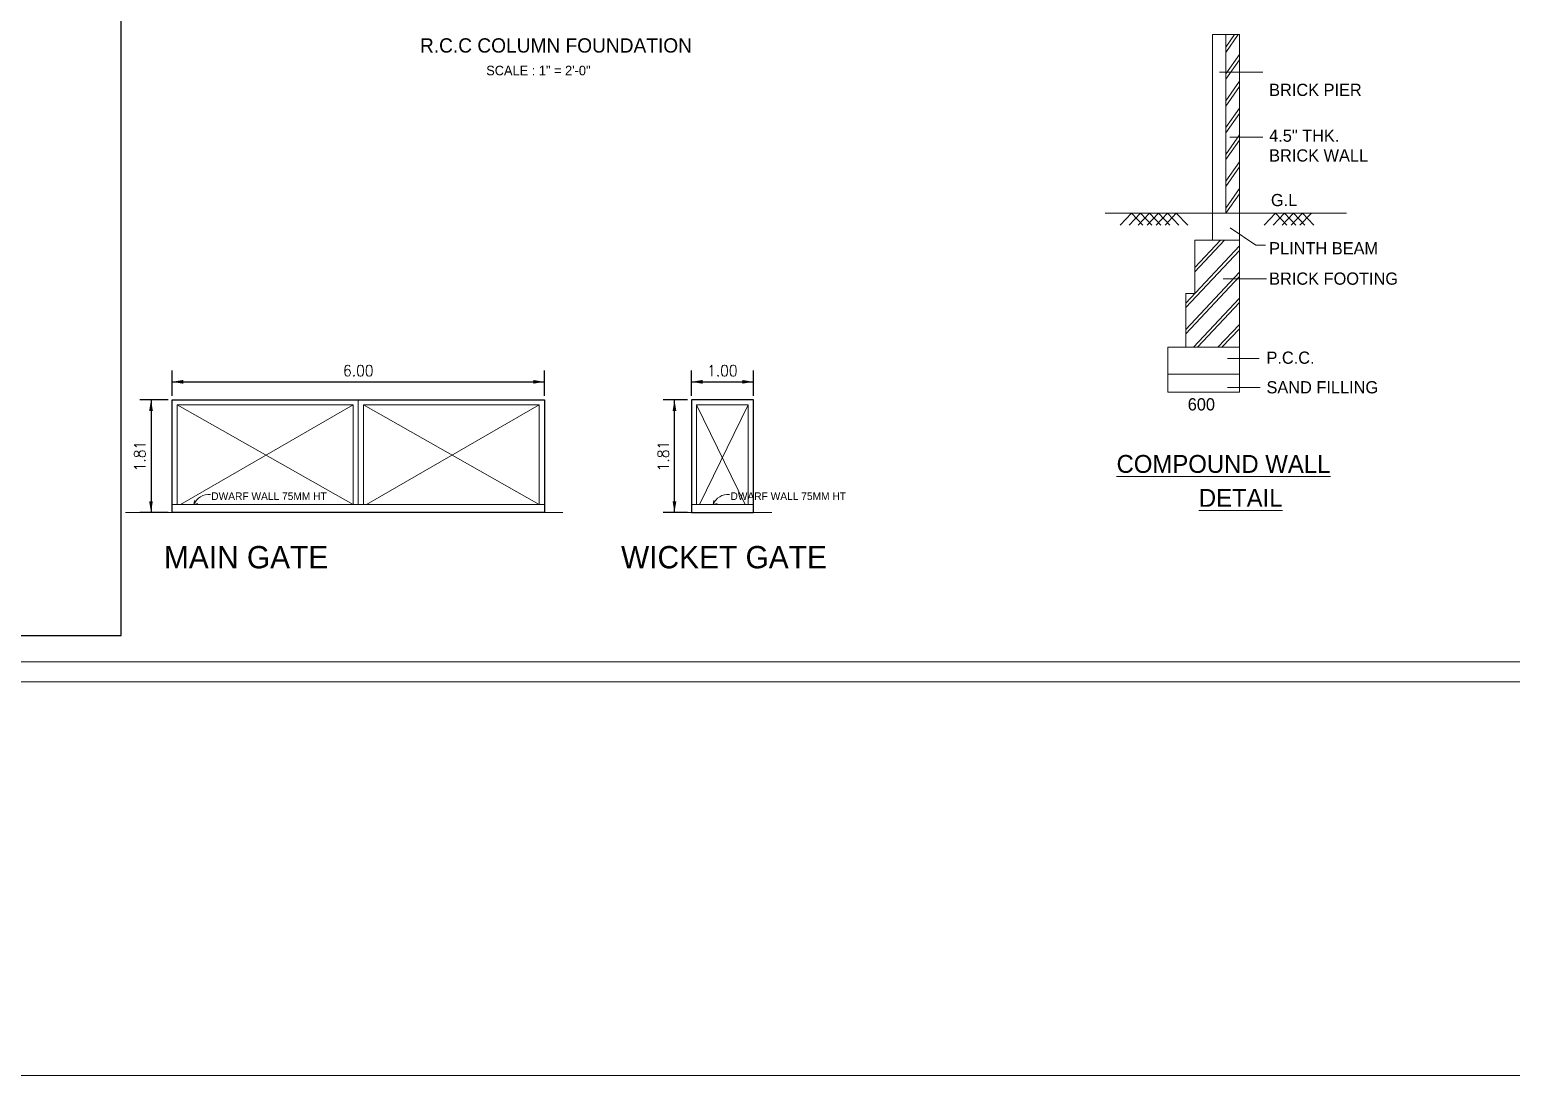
# Model space of a CAD drawing. Header units: metres. Extents: x -892 to 936, y 804 to 869.
# Drawn here: x 894.15 to 918.03, y 804.44 to 821.3 of the extents above; entities that cross this region are included whole.
import ezdxf

# ---------------------------------------------------------------- set-up
doc = ezdxf.new("R2010")
doc.units = ezdxf.units.M
doc.header["$MEASUREMENT"] = 0
doc.layers.get('0').update_dxf_attribs({"lineweight": 0})
for name, color, linetype in [('BLK_1_FLOOR', 63, 'Continuous'), ('MAIN_GATE', 57, 'Continuous'), ('WICKET_GATE', 57, 'Continuous')]:
    doc.layers.add(name, color=color, linetype=linetype)
for name, color, linetype, lineweight in [('DIM', 3, 'Continuous', 0), ('TEXT', 7, 'Continuous', 0), ('TITLE', 222, 'Continuous', 0), ('wall', 7, 'Continuous', 0)]:
    doc.layers.add(name, color=color, linetype=linetype, lineweight=lineweight)
doc.styles.add('dm', font='dm')
doc.styles.get("Standard").update_dxf_attribs({"font": 'standard'})
doc.styles.add('t', font='t')
doc.styles.add('t1', font='t1')
doc.dimstyles.get("Standard").update_dxf_attribs({"dimtxt": 0.18, "dimasz": 0.18, "dimexe": 0.18, "dimexo": 0.0625, "dimgap": 0.09, "dimtad": 0, "dimtoh": 1, "dimzin": 0, "dimdsep": 46, "dimtxsty": 'dm', "dimcen": 0.09, "dimadec": 0, "dimazin": 0, "dimtfac": 1, "dimtdec": 4, "dimtofl": 0, "dimtmove": 0, "dimatfit": 3, "dimfxl": 0, "dimtolj": 1, "dimtzin": 0, "dimarcsym": 0})

# ---------------------------------------------------------------- blocks, each defined once
blk = doc.blocks.new('*D0')
at = {"layer": 'MAIN_GATE', "color": 0, "linetype": 'ByBlock', "lineweight": -2}
for p, q in [((896.384, 815.33), (895.927, 815.33)), ((896.107, 815.33), (896.107, 813.515)), ((896.384, 813.515), (895.927, 813.515))]:
    blk.add_line(p, q, dxfattribs=at)
for points in [[(896.107, 815.33), (896.137, 815.15), (896.077, 815.15)], [(896.107, 813.515), (896.077, 813.695), (896.137, 813.695)]]:
    blk.add_solid(points, dxfattribs=at)
at = {"layer": 'MAIN_GATE', "color": 0, "linetype": 'Continuous', "lineweight": -2, "insert": (895.927, 814.422), "char_height": 0.18, "width": 0.34, "attachment_point": 5, "rotation": 90}
blk.add_mtext('1.81', dxfattribs=at)
blk = doc.blocks.new('*D218')
at = {"layer": 'MAIN_GATE', "color": 0, "linetype": 'ByBlock', "lineweight": -2}
for p, q in [((896.447, 815.392), (896.447, 815.799)), ((902.447, 815.392), (902.447, 815.799)), ((896.447, 815.619), (902.447, 815.619))]:
    blk.add_line(p, q, dxfattribs=at)
for points in [[(896.447, 815.619), (896.627, 815.649), (896.627, 815.589)], [(902.447, 815.619), (902.267, 815.589), (902.267, 815.649)]]:
    blk.add_solid(points, dxfattribs=at)
at = {"layer": 'MAIN_GATE', "color": 0, "linetype": 'Continuous', "lineweight": -2, "insert": (899.447, 815.799), "char_height": 0.18, "width": 0.42, "attachment_point": 5}
blk.add_mtext('6.00', dxfattribs=at)
blk = doc.blocks.new('*D102')
at = {"layer": 'WICKET_GATE', "color": 0, "linetype": 'ByBlock', "lineweight": -2}
for p, q in [((904.752, 815.33), (904.362, 815.33)), ((904.542, 813.515), (904.542, 815.33)), ((904.752, 813.515), (904.362, 813.515))]:
    blk.add_line(p, q, dxfattribs=at)
for points in [[(904.542, 815.33), (904.572, 815.15), (904.512, 815.15)], [(904.542, 813.515), (904.512, 813.695), (904.572, 813.695)]]:
    blk.add_solid(points, dxfattribs=at)
at = {"layer": 'WICKET_GATE', "color": 0, "linetype": 'Continuous', "lineweight": -2, "insert": (904.362, 814.422), "char_height": 0.18, "width": 0.34, "attachment_point": 5, "rotation": 90}
blk.add_mtext('1.81', dxfattribs=at)
blk = doc.blocks.new('*D169')
at = {"layer": 'WICKET_GATE', "color": 0, "linetype": 'ByBlock', "lineweight": -2}
for p, q in [((904.814, 815.392), (904.814, 815.799)), ((905.814, 815.392), (905.814, 815.799)), ((904.814, 815.619), (905.814, 815.619))]:
    blk.add_line(p, q, dxfattribs=at)
for points in [[(904.814, 815.619), (904.994, 815.649), (904.994, 815.589)], [(905.814, 815.619), (905.634, 815.589), (905.634, 815.649)]]:
    blk.add_solid(points, dxfattribs=at)
at = {"layer": 'WICKET_GATE', "color": 0, "linetype": 'Continuous', "lineweight": -2, "insert": (905.314, 815.799), "char_height": 0.18, "width": 0.38, "attachment_point": 5}
blk.add_mtext('1.00', dxfattribs=at)

msp = doc.modelspace()

# ---------------------------------------------------------------- linework, layer by layer
at = {"linetype": 'ByBlock'}
msp.add_lwpolyline([(843.804, 804.442), (936.032, 804.442), (936.032, 868.537), (843.804, 868.537)], close=True, dxfattribs=at)
at = {"layer": 'BLK_1_FLOOR', "linetype": 'ByBlock'}
msp.add_lwpolyline([(883.732, 811.532), (895.627, 811.532), (895.627, 844.531), (883.732, 844.531)], close=True, dxfattribs=at)
at = {"layer": 'DIM'}
for p, q in [((913.213, 821.217), (913.213, 818.336)), ((913.429, 821.217), (913.213, 821.217)), ((913.429, 820.928), (913.627, 821.217)), ((913.429, 821.013), (913.569, 821.217)), ((913.429, 820.581), (913.645, 820.895)), ((913.429, 820.496), (913.645, 820.81)), ((913.325, 820.612), (914.021, 820.612)), ((913.429, 820.149), (913.645, 820.462)), ((913.429, 820.064), (913.645, 820.378)), ((913.429, 819.717), (913.645, 820.03)), ((913.429, 819.632), (913.645, 819.946)), ((913.429, 819.285), (913.645, 819.598)), ((913.429, 819.2), (913.645, 819.514)), ((913.491, 819.563), (914.021, 819.563)), ((913.429, 818.853), (913.645, 819.166)), ((913.429, 818.768), (913.645, 819.082)), ((913.429, 818.42), (913.645, 818.734)), ((913.429, 818.336), (913.645, 818.649)), ((911.726, 818.144), (911.909, 818.336)), ((911.871, 818.144), (912.053, 818.336)), ((912.092, 818.144), (911.909, 818.336)), ((912.015, 818.144), (912.197, 818.336)), ((912.236, 818.144), (912.053, 818.336)), ((912.159, 818.144), (912.341, 818.336)), ((912.38, 818.144), (912.197, 818.336)), ((912.303, 818.144), (912.485, 818.336)), ((912.524, 818.144), (912.341, 818.336)), ((912.447, 818.144), (912.629, 818.336)), ((912.668, 818.144), (912.485, 818.336)), ((912.812, 818.144), (912.629, 818.336)), ((914.046, 818.144), (914.228, 818.336)), ((914.19, 818.144), (914.372, 818.336)), ((914.411, 818.144), (914.228, 818.336)), ((914.334, 818.144), (914.517, 818.336)), ((914.555, 818.144), (914.372, 818.336)), ((914.478, 818.144), (914.661, 818.336)), ((914.699, 818.144), (914.517, 818.336)), ((914.622, 818.144), (914.805, 818.336)), ((914.843, 818.144), (914.661, 818.336)), ((913.499, 818.102), (913.91, 817.819)), ((912.781, 816.885), (913.645, 817.808)), ((912.925, 817.39), (913.406, 817.904)), ((912.925, 817.46), (913.34, 817.904)), ((913.91, 817.819), (914.066, 817.819)), ((912.781, 816.815), (913.645, 817.737)), ((912.781, 816.464), (913.645, 817.386)), ((912.781, 816.394), (913.645, 817.316)), ((913.386, 817.281), (914.08, 817.281)), ((912.905, 816.175), (913.645, 816.965)), ((912.971, 816.175), (913.645, 816.895)), ((913.3, 816.175), (913.645, 816.544)), ((913.365, 816.175), (913.645, 816.474)), ((913.456, 815.993), (913.966, 815.993)), ((913.456, 815.525), (913.981, 815.525)), ((896.797, 813.64), (896.809, 813.708)), ((896.797, 813.64), (896.864, 813.657)), ((905.165, 813.64), (905.176, 813.708)), ((905.165, 813.64), (905.231, 813.657))]:
    msp.add_line(p, q, dxfattribs=at)
for centre in [(897.035, 813.549), (905.402, 813.549)]:
    msp.add_arc(centre, 0.254, 83.3549, 159.0119, dxfattribs=at)
at = {"layer": 'MAIN_GATE', "linetype": 'ByBlock'}
msp.add_lwpolyline([(896.447, 815.33), (902.447, 815.33), (902.447, 813.515), (896.447, 813.515)], close=True, dxfattribs=at)
at = {"layer": 'TITLE', "color": 0}
for points in [[(849.204, 864.1), (932.374, 864.1), (932.374, 810.782), (849.204, 810.782)], [(849.531, 863.773), (932.047, 863.773), (932.047, 811.109), (849.531, 811.109)]]:
    msp.add_lwpolyline(points, close=True, dxfattribs=at)
at = {"layer": 'wall'}
for p, q in [((913.429, 821.217), (913.429, 818.336)), ((913.645, 821.217), (913.429, 821.217)), ((913.645, 818.336), (913.645, 821.217)), ((913.213, 818.336), (911.484, 818.336)), ((913.645, 818.336), (913.213, 818.336)), ((913.213, 818.336), (913.213, 817.904)), ((913.645, 817.904), (913.645, 818.336)), ((913.645, 818.336), (915.373, 818.336)), ((913.645, 817.904), (912.925, 817.904)), ((912.925, 817.904), (912.925, 817.04)), ((913.645, 817.04), (913.645, 817.904)), ((912.925, 817.04), (912.781, 817.04)), ((912.781, 817.04), (912.781, 816.175)), ((913.645, 816.175), (913.645, 817.04)), ((913.645, 816.175), (912.493, 816.175)), ((912.493, 816.175), (912.493, 815.455)), ((913.645, 815.455), (913.645, 816.175)), ((913.645, 815.743), (912.493, 815.743)), ((912.493, 815.455), (913.645, 815.455))]:
    msp.add_line(p, q, dxfattribs=at)
at = {"layer": 'wall', "color": 1}
for p, q in [((902.447, 815.33), (896.447, 815.33)), ((896.447, 815.33), (896.447, 813.515)), ((896.53, 815.246), (896.53, 813.64)), ((899.364, 813.64), (896.53, 815.246)), ((899.364, 815.246), (896.53, 815.246)), ((896.581, 813.64), (899.364, 815.246)), ((899.364, 815.246), (899.364, 813.64)), ((899.447, 815.33), (899.447, 813.64)), ((902.364, 815.246), (899.53, 815.246)), ((902.364, 813.64), (899.53, 815.246)), ((899.53, 815.246), (899.53, 813.64)), ((899.581, 813.64), (902.364, 815.246)), ((902.364, 813.64), (902.364, 815.246)), ((902.447, 813.515), (902.447, 815.33)), ((905.814, 815.33), (904.814, 815.33)), ((904.814, 815.33), (904.814, 813.515)), ((904.898, 815.246), (904.898, 813.64)), ((905.68, 813.64), (904.898, 815.246)), ((905.731, 815.246), (904.898, 815.246)), ((904.948, 813.64), (905.731, 815.246)), ((905.731, 815.246), (905.731, 813.64)), ((905.814, 815.33), (905.814, 813.515)), ((895.697, 813.515), (902.742, 813.515)), ((896.447, 813.64), (902.447, 813.64)), ((904.559, 813.515), (906.11, 813.515)), ((904.814, 813.64), (905.814, 813.64))]:
    msp.add_line(p, q, dxfattribs=at)
at = {"layer": 'WICKET_GATE'}
msp.add_lwpolyline([(904.814, 813.515), (905.814, 813.515), (905.814, 815.33), (904.814, 815.33)], close=True, dxfattribs=at)

# ---------------------------------------------------------------- texts
at = {"layer": 'DIM', "style": 't1'}
for s, height, p in [('SCALE : 1" = 2\'-0"', 0.15405, (901.509, 820.559)), ('BRICK PIER', 0.1968, (914.125, 820.226)), ('4.5" THK.', 0.1968, (914.125, 819.488)), ('BRICK WALL', 0.1968, (914.125, 819.169)), ('G.L', 0.1968, (914.154, 818.45)), ('PLINTH BEAM', 0.19685, (914.125, 817.673)), ('BRICK FOOTING', 0.19685, (914.125, 817.184)), ('P.C.C.', 0.1968, (914.082, 815.91)), ('SAND FILLING', 0.19685, (914.082, 815.433)), ('600', 0.1968, (912.813, 815.158)), ('DWARF WALL 75MM HT', 0.12277, (897.078, 813.715)), ('DWARF WALL 75MM HT', 0.12277, (905.445, 813.715))]:
    msp.add_text(s, height=height, dxfattribs=at).set_placement(p)
at = {"layer": 'TEXT', "color": 5, "style": 't'}
for s, height, p in [('R.C.C COLUMN FOUNDATION', 0.23045, (900.441, 820.925)), ('%%UCOMPOUND WALL%%U', 0.28807, (911.666, 814.152)), ('%%UDETAIL%%U', 0.28807, (912.992, 813.605)), ('MAIN GATE', 0.3601, (896.315, 812.613)), ('WICKET GATE', 0.36008, (903.681, 812.613))]:
    msp.add_text(s, height=height, dxfattribs=at).set_placement(p)

# ---------------------------------------------------------------- dimensions: what is measured, and where the dimension line sits
at = {"layer": 'MAIN_GATE', "color": 2}
dim = msp.add_linear_dim(base=(902.447, 815.619), p1=(896.447, 815.33), p2=(902.447, 815.33), angle=180, dimstyle='Standard', dxfattribs=at)
dim.commit()
dim.dimension.update_dxf_attribs({"geometry": '*D218', "text_midpoint": (899.447, 815.799)})
at = {"layer": 'MAIN_GATE', "color": 1}
dim = msp.add_linear_dim(base=(896.1066, 813.5151), p1=(896.4469, 815.3298), p2=(896.4469, 813.5151), angle=270, dimstyle='Standard', dxfattribs=at)
dim.commit()
dim.dimension.update_dxf_attribs({"geometry": '*D0', "text_midpoint": (895.9266, 814.4224)})
at = {"layer": 'WICKET_GATE', "color": 2}
dim = msp.add_linear_dim(base=(905.814, 815.619), p1=(904.814, 815.33), p2=(905.814, 815.33), dimstyle='Standard', dxfattribs=at)
dim.commit()
dim.dimension.update_dxf_attribs({"geometry": '*D169', "text_midpoint": (905.314, 815.799)})
at = {"layer": 'WICKET_GATE', "color": 1}
dim = msp.add_linear_dim(base=(904.542, 815.3298), p1=(904.8143, 813.5151), p2=(904.8143, 815.3298), angle=90, dimstyle='Standard', dxfattribs=at)
dim.commit()
dim.dimension.update_dxf_attribs({"geometry": '*D102', "text_midpoint": (904.362, 814.4224)})

doc.saveas('drawing.dxf')
